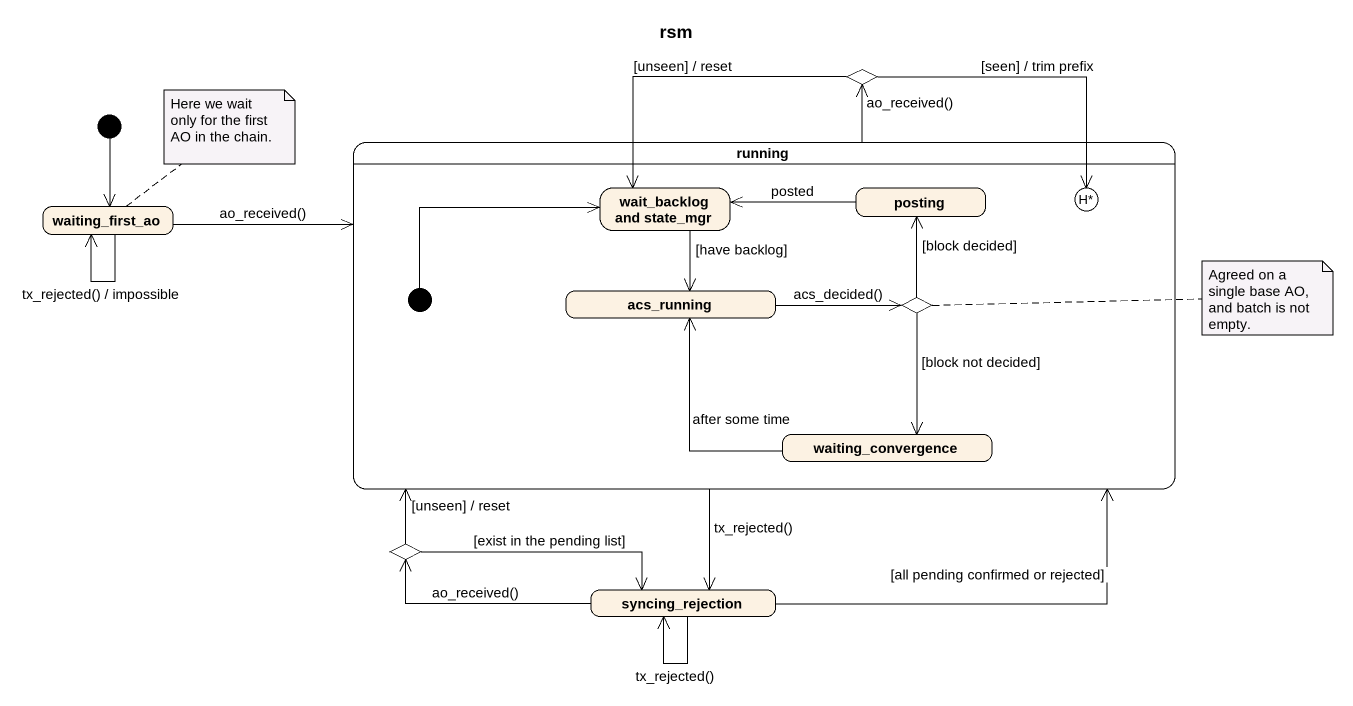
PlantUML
@startuml
title rsm
hide empty description
state choice1 <<choice>>
state running {
  state "wait_backlog and state_mgr" as wait_backlog_and_state_mgr
  state posting
  state deephistory1 <<history*>>
  state acs_running
  state choice2 <<choice>>
  state waiting_convergence
  [*] -right-> wait_backlog_and_state_mgr
}
state waiting_first_ao
state choice3 <<choice>>
state syncing_rejection
[*] --> waiting_first_ao
choice1 --> wait_backlog_and_state_mgr : [unseen] / reset
choice1 -right-> deephistory1 : [seen] / trim prefix
running -up-> choice1 : ao_received()
running --> syncing_rejection : tx_rejected()
waiting_first_ao -right-> running : ao_received()
waiting_first_ao --> waiting_first_ao : tx_rejected() / impossible
wait_backlog_and_state_mgr --> acs_running : [have backlog]
posting -left-> wait_backlog_and_state_mgr : posted
acs_running -right-> choice2 : acs_decided()
choice2 -up-> posting : [block decided]
choice2 --> waiting_convergence : [block not decided]
waiting_convergence -up-> acs_running : after some time
choice3 -up-> running : [unseen] / reset
choice3 -right-> syncing_rejection : [exist in the pending list]
syncing_rejection -up-> running : [all pending confirmed or rejected]
syncing_rejection -left-> choice3 : ao_received()
syncing_rejection --> syncing_rejection : tx_rejected()
note top of waiting_first_ao : Here we wait only for the first AO in the chain.
note right of choice2 : Agreed on a single base AO, and batch is not empty.
@enduml
